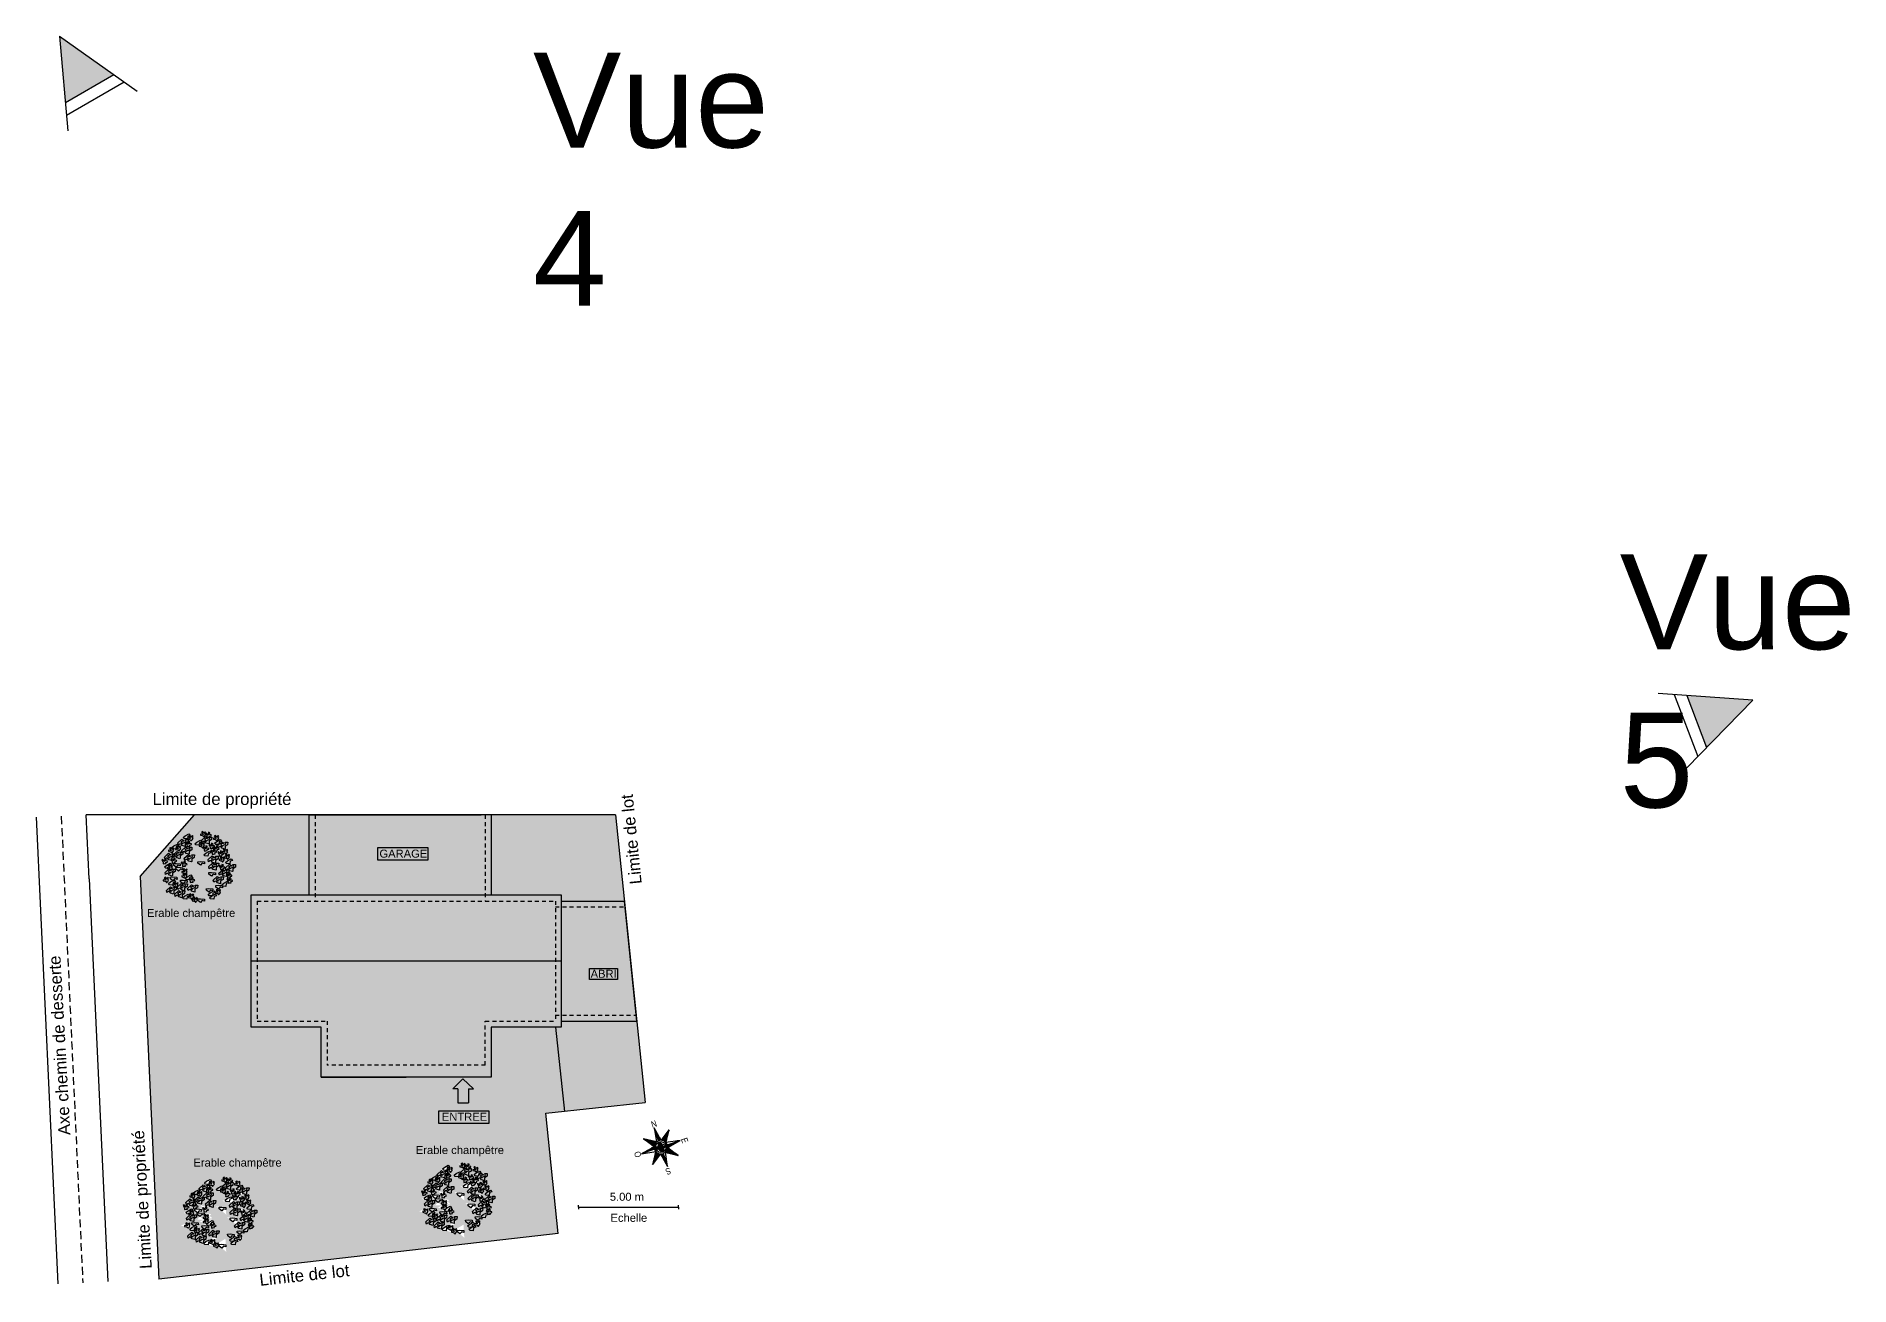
# Model space of a CAD drawing. Header units: millimetres. Extents: x 2532 to 2656, y 1725 to 1794.
# Drawn here: x 2598.6 to 2655.9, y 1754.3 to 1793.8 of the extents above; entities that cross this region are included whole.
import ezdxf

# ---------------------------------------------------------------- set-up
doc = ezdxf.new("R2010")
doc.units = ezdxf.units.MM
doc.linetypes.add('CACHE', pattern=[0.375, 0.25, -0.125])
doc.linetypes.add('PTS_EXT', pattern=[999999, 0, -999999])
for name, color, linetype in [('Espaces verts', 82, 'Continuous'), ('LimitesCommunes', 6, 'Continuous'), ('LimitesLot', 5, 'Continuous'), ('Maison', 7, 'Continuous'), ('Texte', 7, 'Continuous'), ('Vues', 7, 'Continuous')]:
    doc.layers.add(name, color=color, linetype=linetype)
doc.styles.get("Standard").update_dxf_attribs({"font": 'arial.ttf'})

# ---------------------------------------------------------------- blocks, each defined once
blk = doc.blocks.new('BRANCHO1', base_point=(16.66, 36.12))
for p, q in [((16.573, 36.15), (16.636, 36.208)), ((16.671, 36.184), (16.619, 36.168)), ((16.636, 36.208), (16.671, 36.184)), ((16.702, 36.168), (16.691, 36.202)), ((16.691, 36.202), (16.731, 36.202)), ((16.731, 36.202), (16.728, 36.162)), ((16.582, 36.116), (16.573, 36.15)), ((16.599, 36.131), (16.582, 36.116)), ((16.622, 36.134), (16.599, 36.131)), ((16.619, 36.168), (16.645, 36.134)), ((16.642, 36.107), (16.622, 36.134)), ((16.685, 36.094), (16.642, 36.107)), ((16.645, 36.134), (16.662, 36.153)), ((16.662, 36.153), (16.702, 36.168)), ((16.688, 36.101), (16.685, 36.094)), ((16.728, 36.162), (16.688, 36.137)), ((16.688, 36.137), (16.688, 36.101))]:
    blk.add_line(p, q)
blk = doc.blocks.new('BRANCHO2', base_point=(16.83, 36.07))
for p, q in [((16.783, 36.097), (16.824, 36.101)), ((16.786, 36.072), (16.783, 36.097)), ((16.824, 36.041), (16.786, 36.072)), ((16.824, 36.101), (16.887, 36.094)), ((16.853, 36.073), (16.824, 36.041)), ((16.889, 36.062), (16.853, 36.073)), ((16.887, 36.094), (16.889, 36.062))]:
    blk.add_line(p, q)
blk = doc.blocks.new('BRANCHO3', base_point=(16.71, 35.96))
for p, q in [((16.655, 35.995), (16.655, 35.979)), ((16.684, 35.989), (16.655, 35.995)), ((16.655, 35.979), (16.681, 35.973)), ((16.69, 36.035), (16.67, 36.026)), ((16.67, 36.026), (16.687, 36.001)), ((16.681, 35.973), (16.693, 35.97)), ((16.701, 35.992), (16.684, 35.989)), ((16.687, 36.001), (16.701, 35.992)), ((16.696, 36.032), (16.69, 36.035)), ((16.693, 36.016), (16.696, 36.032)), ((16.71, 36.016), (16.693, 36.016)), ((16.693, 35.97), (16.707, 35.955)), ((16.707, 35.955), (16.713, 35.955)), ((16.73, 36.029), (16.71, 36.016)), ((16.713, 35.955), (16.724, 35.97)), ((16.724, 35.998), (16.739, 36.023)), ((16.739, 35.989), (16.724, 35.998)), ((16.724, 35.97), (16.739, 35.989)), ((16.739, 36.023), (16.73, 36.029))]:
    blk.add_line(p, q)

msp = doc.modelspace()

# ---------------------------------------------------------------- hatches: boundary and pattern name
at = {"layer": 'Espaces verts', "transparency": 33554508}
h = msp.add_hatch(color=256, dxfattribs=at)
h.dxf.hatch_style = 1
h.paths.add_polyline_path([(2607.599, 1760.944), (2607.599, 1762.524), (2605.387, 1762.524), (2605.387, 1766.696), (2607.22, 1766.696), (2607.22, 1769.224), (2603.59, 1769.224), (2601.877, 1767.277), (2602.464, 1754.555), (2615.087, 1756.001), (2614.691, 1759.805), (2615.278, 1759.867), (2614.995, 1762.524), (2612.972, 1762.524), (2612.972, 1760.944)])
h.paths.add_polyline_path([(2611.614, 1757.914), (2611.642, 1757.904), (2611.667, 1757.947)], flags=16)
h.paths.add_polyline_path([(2611.093, 1757.051), (2611.093, 1756.962), (2611.122, 1756.973), (2611.096, 1757.05)], flags=16)
h.paths.add_polyline_path([(2611.452, 1757.833), (2611.266, 1757.774), (2611.313, 1757.748)], flags=16)
h.paths.add_polyline_path([(2611.191, 1757.309), (2611.065, 1757.094), (2611.175, 1757.024), (2611.166, 1757.036), (2611.102, 1757.05), (2611.077, 1757.052), (2611.065, 1757.038), (2610.945, 1756.877), (2610.974, 1757.045), (2610.772, 1757.093)], flags=16)
h.paths.add_polyline_path([(2610.87, 1757.132), (2610.895, 1757.152), (2611.001, 1757.038), (2610.818, 1757.088), (2610.852, 1757.103), (2610.827, 1757.132)], flags=0)
h.paths.add_polyline_path([(2611.429, 1756.862), (2611.013, 1757.204), (2611.406, 1757.241)], flags=16)
h.paths.add_polyline_path([(2610.874, 1756.784), (2610.928, 1756.755), (2610.955, 1756.771), (2610.973, 1756.759), (2610.944, 1756.709), (2611.029, 1756.654), (2610.957, 1756.67), (2610.944, 1756.653), (2610.92, 1756.621), (2610.909, 1756.621), (2610.88, 1756.653), (2610.856, 1756.659), (2610.689, 1756.699)], flags=16)
h.paths.add_polyline_path([(2611.65, 1757.663), (2611.62, 1757.748), (2611.62, 1757.652)], flags=16)
h.paths.add_polyline_path([(2611.666, 1756.947), (2611.532, 1756.774), (2611.508, 1756.743), (2611.392, 1756.743), (2611.392, 1757.144)], flags=16)
h.paths.add_polyline_path([(2611.592, 1756.965), (2611.808, 1756.679), (2611.404, 1756.72), (2611.481, 1756.76), (2611.468, 1756.774), (2611.444, 1756.781), (2611.277, 1756.821)], flags=16)
h.paths.add_polyline_path([(2611.64, 1757.061), (2611.56, 1756.954), (2611.617, 1756.918), (2611.545, 1756.933), (2611.532, 1756.916), (2611.508, 1756.885), (2611.198, 1756.885), (2611.287, 1756.979), (2611.115, 1757.12)], flags=16)
h.paths.add_polyline_path([(2611.217, 1756.209), (2611.206, 1756.2), (2611.237, 1756.212)], flags=16)
h.paths.add_polyline_path([(2611.612, 1758.156), (2611.681, 1758.065), (2611.685, 1758.065), (2611.726, 1758.089), (2611.743, 1758.077), (2611.714, 1758.027), (2611.8, 1757.972), (2611.727, 1757.988), (2611.714, 1757.971), (2611.691, 1757.94), (2611.304, 1757.94), (2611.499, 1758.098)], flags=16)
h.paths.add_polyline_path([(2611.553, 1757.188), (2611.497, 1757.173), (2611.518, 1757.074), (2611.478, 1757.136), (2611.457, 1757.133), (2611.418, 1757.127), (2611.41, 1757.136), (2611.411, 1757.178), (2611.399, 1757.199), (2611.309, 1757.346), (2611.5, 1757.275), (2611.518, 1757.216), (2611.549, 1757.209)], flags=16)
h.paths.add_polyline_path([(2612.278, 1757.987), (2612.249, 1758.073), (2612.249, 1757.976)], flags=16)
h.paths.add_polyline_path([(2612.033, 1757.791), (2611.887, 1757.886), (2611.976, 1757.79), (2611.998, 1757.785)], flags=16)
h.paths.add_polyline_path([(2612.073, 1758.136), (2611.927, 1758.23), (2612.016, 1758.135), (2612.038, 1758.13)], flags=16)
h.paths.add_polyline_path([(2611.761, 1756.709), (2611.791, 1756.702), (2611.745, 1756.762)], flags=0)
h.paths.add_polyline_path([(2612.104, 1757.269), (2612.118, 1757.045), (2611.805, 1757.303)], flags=16)
h.paths.add_polyline_path([(2612.261, 1757.609), (2612.396, 1757.429), (2611.993, 1757.47)], flags=16)
h.paths.add_polyline_path([(2611.832, 1756.466), (2611.803, 1756.552), (2611.803, 1756.455)], flags=16)
h.paths.add_polyline_path([(2611.786, 1756.155), (2611.84, 1756.126), (2612.093, 1756.28), (2612.118, 1755.868), (2611.922, 1756.03), (2611.869, 1756.041), (2611.856, 1756.024), (2611.833, 1755.993), (2611.821, 1755.993), (2611.792, 1756.024), (2611.769, 1756.03), (2611.601, 1756.07)], flags=16)
h.paths.add_polyline_path([(2611.792, 1756.118), (2611.827, 1756.118), (2611.836, 1756.123), (2611.795, 1756.132)], flags=16)
h.paths.add_polyline_path([(2611.853, 1756.385), (2611.735, 1756.182), (2611.82, 1756.127), (2611.748, 1756.142), (2611.735, 1756.126), (2611.696, 1756.074), (2611.323, 1756.112)], flags=16)
h.paths.add_polyline_path([(2605.236, 1757.192), (2605.226, 1757.206), (2605.223, 1757.192)], flags=16)
h.paths.add_polyline_path([(2605.066, 1757.096), (2604.867, 1757.072), (2604.829, 1757.066), (2604.736, 1757.159), (2605.01, 1757.433)], flags=16)
h.paths.add_polyline_path([(2604.988, 1757.213), (2605.01, 1757.114), (2604.97, 1757.176), (2604.949, 1757.173), (2604.839, 1757.157), (2604.834, 1757.183), (2604.791, 1757.252), (2604.768, 1757.249), (2604.76, 1757.257), (2604.761, 1757.3), (2604.749, 1757.321), (2604.659, 1757.467), (2605.197, 1757.268)], flags=16)
h.paths.add_polyline_path([(2605.032, 1757.63), (2605.003, 1757.58), (2605.089, 1757.526), (2605.016, 1757.541), (2605.003, 1757.524), (2604.98, 1757.493), (2604.968, 1757.493), (2604.939, 1757.524), (2604.916, 1757.531), (2604.748, 1757.57), (2604.933, 1757.655), (2604.987, 1757.626), (2605.015, 1757.643)], flags=16)
h.paths.add_polyline_path([(2604.949, 1757.173), (2604.905, 1757.167), (2604.913, 1757.159), (2604.993, 1757.139), (2604.97, 1757.176)], flags=0)
h.paths.add_polyline_path([(2605.094, 1756.432), (2605.083, 1756.422), (2605.114, 1756.434)], flags=16)
h.paths.add_polyline_path([(2604.769, 1756.634), (2604.759, 1756.625), (2604.79, 1756.637)], flags=16)
h.paths.add_polyline_path([(2605.223, 1756.661), (2605.227, 1756.64), (2605.171, 1756.625), (2605.192, 1756.526), (2605.152, 1756.588), (2605.131, 1756.585), (2605.092, 1756.58), (2605.084, 1756.588), (2605.086, 1756.63), (2605.074, 1756.651), (2604.984, 1756.798), (2605.174, 1756.727), (2605.192, 1756.668)], flags=16)
h.paths.add_polyline_path([(2605.296, 1756.594), (2605.286, 1756.585), (2605.317, 1756.597)], flags=16)
h.paths.add_polyline_path([(2612.481, 1757.379), (2612.452, 1757.464), (2612.452, 1757.368)], flags=16)
h.paths.add_polyline_path([(2612.785, 1757.825), (2612.756, 1757.911), (2612.756, 1757.814)], flags=16)
h.paths.add_polyline_path([(2612.588, 1757.543), (2612.39, 1757.518), (2612.351, 1757.513), (2612.258, 1757.605), (2612.533, 1757.879)], flags=16)
h.paths.add_polyline_path([(2612.479, 1758.015), (2612.333, 1758.109), (2612.422, 1758.013), (2612.444, 1758.008)], flags=16)
h.paths.add_polyline_path([(2612.449, 1756.924), (2612.463, 1756.7), (2612.149, 1756.958)], flags=16)
h.paths.add_polyline_path([(2612.446, 1756.294), (2612.446, 1756.409), (2612.434, 1756.41), (2612.408, 1756.389), (2612.483, 1756.31), (2612.505, 1756.305), (2612.526, 1756.309), (2612.438, 1756.334), (2612.434, 1756.31)], flags=16)
h.paths.add_polyline_path([(2604.756, 1757.541), (2604.727, 1757.626), (2604.727, 1757.529)], flags=16)
h.paths.add_polyline_path([(2604.546, 1757.466), (2604.536, 1757.457), (2604.567, 1757.468)], flags=16)
h.paths.add_polyline_path([(2604.899, 1757.33), (2604.902, 1757.309), (2604.846, 1757.294), (2604.868, 1757.195), (2604.828, 1757.257), (2604.807, 1757.254), (2604.768, 1757.249), (2604.76, 1757.257), (2604.761, 1757.3), (2604.749, 1757.321), (2604.659, 1757.467), (2604.85, 1757.396), (2604.867, 1757.337)], flags=16)
h.paths.add_polyline_path([(2613.028, 1757.115), (2612.999, 1757.201), (2612.999, 1757.104)], flags=16)
h.paths.add_polyline_path([(2612.826, 1756.953), (2612.796, 1757.039), (2612.796, 1756.942)], flags=16)
h.paths.add_polyline_path([(2612.749, 1757.086), (2612.693, 1757.071), (2612.714, 1756.972), (2612.674, 1757.034), (2612.653, 1757.032), (2612.615, 1757.026), (2612.606, 1757.034), (2612.608, 1757.077), (2612.596, 1757.098), (2612.506, 1757.244), (2612.697, 1757.174), (2612.714, 1757.115), (2612.745, 1757.107)], flags=16)
h.paths.add_polyline_path([(2612.643, 1756.73), (2612.614, 1756.816), (2612.614, 1756.719)], flags=16)
h.paths.add_polyline_path([(2604.911, 1756.208), (2604.901, 1756.199), (2604.932, 1756.211)], flags=16)
h.paths.add_polyline_path([(2604.47, 1757.024), (2604.739, 1757.162), (2604.874, 1756.983)], flags=16)
h.paths.add_polyline_path([(2604.731, 1757.245), (2604.657, 1757.293), (2604.645, 1757.285), (2604.67, 1757.26)], flags=16)
h.paths.add_polyline_path([(2612.516, 1756.399), (2612.57, 1756.369), (2612.598, 1756.386), (2612.615, 1756.374), (2612.586, 1756.324), (2612.672, 1756.269), (2612.599, 1756.284), (2612.586, 1756.267), (2612.563, 1756.236), (2612.551, 1756.236), (2612.522, 1756.267), (2612.499, 1756.274), (2612.331, 1756.314)], flags=16)
h.paths.add_polyline_path([(2604.927, 1756.478), (2604.941, 1756.253), (2604.627, 1756.511)], flags=16)
h.paths.add_polyline_path([(2604.924, 1755.847), (2604.924, 1755.962), (2604.911, 1755.963), (2604.886, 1755.943), (2604.961, 1755.863), (2604.982, 1755.858), (2605.003, 1755.862), (2604.916, 1755.887), (2604.912, 1755.863)], flags=16)
h.paths.add_polyline_path([(2605.064, 1755.821), (2605.041, 1755.79), (2605.029, 1755.79), (2605, 1755.821), (2604.977, 1755.827), (2604.809, 1755.867), (2604.994, 1755.952), (2605.048, 1755.923), (2605.076, 1755.94), (2605.093, 1755.927), (2605.064, 1755.877), (2605.149, 1755.822), (2605.077, 1755.838)], flags=16)
h.paths.add_polyline_path([(2604.582, 1756.823), (2604.596, 1756.598), (2604.282, 1756.856)], flags=16)
h.paths.add_polyline_path([(2603.999, 1756.898), (2603.988, 1756.889), (2604.013, 1756.898), (2604.014, 1756.9)], flags=16)
h.paths.add_polyline_path([(2604.221, 1757.63), (2604.192, 1757.58), (2604.277, 1757.526), (2604.205, 1757.541), (2604.192, 1757.524), (2604.169, 1757.493), (2603.782, 1757.493), (2603.977, 1757.651), (2604.09, 1757.71), (2604.159, 1757.618), (2604.163, 1757.618), (2604.204, 1757.643)], flags=16)
h.paths.add_polyline_path([(2604.1, 1755.945), (2604.09, 1755.936), (2604.121, 1755.948)], flags=16)
h.paths.add_polyline_path([(2603.906, 1756.416), (2603.491, 1756.757), (2603.883, 1756.795)], flags=16)
h.paths.add_polyline_path([(2604.01, 1756.328), (2603.986, 1756.297), (2603.87, 1756.297), (2603.87, 1756.697), (2604.144, 1756.5)], flags=16)
h.paths.add_polyline_path([(2603.882, 1756.273), (2603.959, 1756.313), (2603.945, 1756.328), (2603.922, 1756.334), (2603.755, 1756.374), (2604.069, 1756.519), (2604.286, 1756.232)], flags=16)
h.paths.add_polyline_path([(2604.016, 1756.336), (2604.01, 1756.328), (2603.986, 1756.296), (2604.092, 1756.33), (2604.026, 1756.344)], flags=0)
h.paths.add_polyline_path([(2604.239, 1756.263), (2604.269, 1756.256), (2604.223, 1756.316)], flags=0)
h.paths.add_polyline_path([(2604.027, 1756.762), (2604.03, 1756.741), (2603.974, 1756.726), (2603.996, 1756.627), (2603.956, 1756.689), (2603.935, 1756.687), (2603.896, 1756.681), (2603.888, 1756.689), (2603.889, 1756.732), (2603.877, 1756.753), (2603.787, 1756.899), (2603.978, 1756.829), (2603.996, 1756.77)], flags=16)
h.paths.add_polyline_path([(2604.27, 1755.671), (2604.305, 1755.671), (2604.314, 1755.677), (2604.273, 1755.686)], flags=16)
h.paths.add_polyline_path([(2604.596, 1755.422), (2604.4, 1755.583), (2604.347, 1755.594), (2604.334, 1755.578), (2604.311, 1755.546), (2604.299, 1755.546), (2604.27, 1755.578), (2604.247, 1755.584), (2604.079, 1755.624), (2604.264, 1755.709), (2604.318, 1755.679), (2604.571, 1755.834)], flags=16)
h.paths.add_polyline_path([(2604.038, 1756.508), (2604.095, 1756.471), (2604.023, 1756.487), (2604.01, 1756.47), (2603.986, 1756.439), (2603.676, 1756.439), (2603.765, 1756.532), (2603.593, 1756.674), (2604.118, 1756.615)], flags=16)
h.paths.add_polyline_path([(2603.929, 1757.386), (2603.744, 1757.327), (2603.791, 1757.302)], flags=16)
h.paths.add_polyline_path([(2603.694, 1755.762), (2603.684, 1755.753), (2603.715, 1755.765)], flags=16)
h.paths.add_polyline_path([(2604.212, 1755.679), (2604.174, 1755.627), (2603.801, 1755.665), (2604.331, 1755.938), (2604.212, 1755.735), (2604.298, 1755.68), (2604.226, 1755.696)], flags=16)
h.paths.add_polyline_path([(2603.39, 1756.452), (2603.38, 1756.443), (2603.411, 1756.455)], flags=16)
h.paths.add_polyline_path([(2603.653, 1756.577), (2603.643, 1756.589), (2603.58, 1756.603), (2603.554, 1756.606), (2603.543, 1756.591), (2603.423, 1756.43), (2603.452, 1756.599), (2603.25, 1756.647), (2603.669, 1756.863), (2603.543, 1756.648)], flags=16)
h.paths.add_polyline_path([(2603.373, 1756.705), (2603.479, 1756.591), (2603.296, 1756.641), (2603.33, 1756.656), (2603.305, 1756.685), (2603.348, 1756.685)], flags=0)
h.paths.add_polyline_path([(2603.507, 1756.207), (2603.435, 1756.223), (2603.422, 1756.206), (2603.398, 1756.175), (2603.387, 1756.175), (2603.357, 1756.206), (2603.334, 1756.213), (2603.167, 1756.252), (2603.352, 1756.337), (2603.406, 1756.308), (2603.433, 1756.325), (2603.451, 1756.312), (2603.422, 1756.262)], flags=16)
at = {"layer": 'Espaces verts', "true_color": 0x939598, "transparency": 33554508}
h = msp.add_hatch(color=252, dxfattribs=at)
h.dxf.hatch_style = 1
h.paths.add_polyline_path([(2612.972, 1766.696), (2615.184, 1766.696), (2615.184, 1766.506), (2617.177, 1766.506), (2616.896, 1769.224), (2612.972, 1769.224)])
h.paths.add_polyline_path([(2617.568, 1762.714), (2615.184, 1762.714), (2615.184, 1762.524), (2614.995, 1762.524), (2615.278, 1759.867), (2617.834, 1760.138)])
at = {"layer": 'Maison', "true_color": 0x991b1e, "transparency": 33554508}
h = msp.add_hatch(color=244, dxfattribs=at)
h.dxf.hatch_style = 1
h.paths.add_polyline_path([(2615.184, 1766.696), (2605.387, 1766.696), (2605.387, 1764.61), (2615.184, 1764.61)])
h.paths.add_polyline_path([(2615.184, 1764.61), (2605.387, 1764.61), (2605.387, 1762.524), (2607.599, 1762.524), (2607.599, 1760.944), (2612.972, 1760.944), (2612.972, 1762.524), (2615.184, 1762.524)])
h.paths.add_polyline_path([(2612.972, 1769.224), (2607.22, 1769.224), (2607.22, 1766.696), (2612.972, 1766.696)])
h.paths.add_polyline_path([(2617.177, 1766.506), (2615.184, 1766.506), (2615.184, 1762.714), (2617.568, 1762.714)])
at = {"layer": 'Vues', "true_color": 0x939598, "transparency": 33554508}
h = msp.add_hatch(color=252, dxfattribs=at)
h.dxf.hatch_style = 1
h.paths.add_polyline_path([(2599.516, 1791.737), (2601.045, 1792.616), (2599.331, 1793.829)])
h = msp.add_hatch(dxfattribs=at)
h.set_pattern_fill('ANGLE', color=252, angle=-84.93996)
h.set_pattern_definition([(275.06004, (687.193, 4003.879), (6.957778, 0.616074), [5.08, -1.905]), (5.06004, (687.193, 4003.879), (-0.616074, 6.957778), [5.08, -1.905])])
h.paths.add_polyline_path([(2599.516, 1791.737), (2601.045, 1792.616), (2599.331, 1793.829)])
h = msp.add_hatch(dxfattribs=at)
h.set_pattern_fill('ANGLE', color=252, angle=-183.9457)
h.set_pattern_definition([(176.0543, (5134.956, 3315.476), (-0.480645, -6.968444), [5.08, -1.905]), (266.0543, (5134.956, 3315.476), (6.968444, -0.480645), [5.08, -1.905])])
h.paths.add_polyline_path([(2650.742, 1773.001), (2651.37, 1771.353), (2652.837, 1772.856)])
h = msp.add_hatch(color=252, dxfattribs=at)
h.dxf.hatch_style = 1
h.paths.add_polyline_path([(2650.742, 1773.001), (2651.37, 1771.353), (2652.837, 1772.856)])

# ---------------------------------------------------------------- linework, layer by layer
at = {"transparency": 33554636}
for p, q in [((2612.069, 1760.888), (2611.752, 1760.572)), ((2612.069, 1760.888), (2612.406, 1760.572)), ((2611.911, 1760.572), (2611.752, 1760.572)), ((2611.911, 1760.572), (2611.911, 1760.13)), ((2612.248, 1760.572), (2612.406, 1760.572)), ((2612.248, 1760.572), (2612.248, 1760.13)), ((2611.911, 1760.13), (2612.248, 1760.13)), ((2615.725, 1756.834), (2615.725, 1756.897)), ((2615.725, 1756.834), (2618.886, 1756.834)), ((2615.725, 1756.834), (2615.725, 1756.771)), ((2618.886, 1756.834), (2618.886, 1756.897)), ((2618.886, 1756.834), (2618.886, 1756.771))]:
    msp.add_line(p, q, dxfattribs=at)
at = {"linetype": 'PTS_EXT', "transparency": 33554636}
for p, q in [((2618.341, 1758.944), (2618.119, 1759.339)), ((2618.119, 1759.339), (2618.188, 1758.892)), ((2618.596, 1759.276), (2618.341, 1758.944)), ((2618.491, 1758.871), (2618.596, 1759.276)), ((2618.115, 1758.742), (2617.72, 1758.52)), ((2617.72, 1758.52), (2618.167, 1758.588)), ((2617.783, 1758.996), (2618.115, 1758.742)), ((2618.188, 1758.892), (2617.783, 1758.996)), ((2618.167, 1758.588), (2618.063, 1758.183)), ((2618.539, 1758.12), (2618.471, 1758.568)), ((2618.471, 1758.568), (2618.876, 1758.463)), ((2618.939, 1758.94), (2618.491, 1758.871)), ((2618.544, 1758.718), (2618.939, 1758.94)), ((2618.876, 1758.463), (2618.544, 1758.718)), ((2618.063, 1758.183), (2618.317, 1758.515)), ((2618.317, 1758.515), (2618.539, 1758.12))]:
    msp.add_line(p, q, dxfattribs=at)
at = {"linetype": 'Continuous', "transparency": 33554636}
for p, q in [((2618.341, 1758.944), (2618.119, 1759.339)), ((2618.259, 1758.933), (2618.119, 1759.339)), ((2618.119, 1759.339), (2618.188, 1758.892)), ((2618.259, 1758.933), (2618.119, 1759.339)), ((2618.119, 1759.339), (2618.119, 1759.339)), ((2618.265, 1758.935), (2618.137, 1759.308)), ((2618.282, 1758.939), (2618.184, 1759.224)), ((2618.299, 1758.942), (2618.231, 1759.14)), ((2618.341, 1758.944), (2618.596, 1759.276)), ((2618.391, 1758.935), (2618.491, 1759.139)), ((2618.408, 1758.93), (2618.543, 1759.208)), ((2618.423, 1758.923), (2618.596, 1759.276)), ((2618.439, 1758.915), (2618.574, 1759.193)), ((2618.453, 1758.905), (2618.553, 1759.109)), ((2618.491, 1758.871), (2618.596, 1759.276)), ((2618.115, 1758.742), (2617.72, 1758.52)), ((2618.126, 1758.66), (2617.72, 1758.52)), ((2618.126, 1758.66), (2617.72, 1758.52)), ((2617.72, 1758.52), (2618.167, 1758.588)), ((2618.124, 1758.666), (2617.751, 1758.537)), ((2618.188, 1758.892), (2617.783, 1758.996)), ((2618.115, 1758.742), (2617.783, 1758.996)), ((2618.136, 1758.824), (2617.783, 1758.996)), ((2618.12, 1758.683), (2617.835, 1758.584)), ((2618.129, 1758.808), (2617.851, 1758.944)), ((2618.144, 1758.839), (2617.866, 1758.975)), ((2618.116, 1758.7), (2617.919, 1758.632)), ((2618.124, 1758.792), (2617.92, 1758.891)), ((2618.154, 1758.854), (2617.95, 1758.953)), ((2618.119, 1758.775), (2617.988, 1758.839)), ((2618.115, 1758.717), (2618.003, 1758.679)), ((2618.164, 1758.868), (2618.033, 1758.931)), ((2618.116, 1758.757), (2618.056, 1758.786)), ((2618.167, 1758.588), (2618.063, 1758.183)), ((2618.235, 1758.537), (2618.063, 1758.183)), ((2618.22, 1758.545), (2618.084, 1758.267)), ((2618.114, 1758.735), (2618.086, 1758.726)), ((2618.205, 1758.554), (2618.106, 1758.35)), ((2618.251, 1758.53), (2618.115, 1758.252)), ((2618.176, 1758.881), (2618.117, 1758.91)), ((2618.167, 1758.588), (2618.126, 1758.66)), ((2618.191, 1758.565), (2618.127, 1758.434)), ((2618.178, 1758.577), (2618.149, 1758.517)), ((2618.167, 1758.674), (2618.227, 1758.763)), ((2618.167, 1758.674), (2618.234, 1758.742)), ((2618.329, 1758.73), (2618.167, 1758.674)), ((2618.262, 1758.661), (2618.167, 1758.674)), ((2618.269, 1758.641), (2618.167, 1758.674)), ((2618.188, 1758.892), (2618.259, 1758.933)), ((2618.227, 1758.763), (2618.329, 1758.73)), ((2618.234, 1758.742), (2618.329, 1758.73)), ((2618.24, 1758.79), (2618.273, 1758.892)), ((2618.329, 1758.73), (2618.24, 1758.79)), ((2618.261, 1758.797), (2618.273, 1758.892)), ((2618.329, 1758.73), (2618.261, 1758.797)), ((2618.329, 1758.73), (2618.262, 1758.661)), ((2618.329, 1758.73), (2618.269, 1758.641)), ((2618.329, 1758.73), (2618.273, 1758.892)), ((2618.273, 1758.892), (2618.342, 1758.825)), ((2618.273, 1758.892), (2618.362, 1758.832)), ((2618.317, 1758.944), (2618.278, 1759.056)), ((2618.296, 1758.627), (2618.329, 1758.73)), ((2618.385, 1758.567), (2618.296, 1758.627)), ((2618.317, 1758.634), (2618.329, 1758.73)), ((2618.385, 1758.567), (2618.317, 1758.634)), ((2618.335, 1758.945), (2618.325, 1758.973)), ((2618.362, 1758.832), (2618.329, 1758.73)), ((2618.342, 1758.825), (2618.329, 1758.73)), ((2618.329, 1758.73), (2618.39, 1758.819)), ((2618.397, 1758.798), (2618.329, 1758.73)), ((2618.329, 1758.73), (2618.492, 1758.786)), ((2618.425, 1758.717), (2618.329, 1758.73)), ((2618.329, 1758.73), (2618.329, 1758.73)), ((2618.329, 1758.73), (2618.329, 1758.73)), ((2618.329, 1758.73), (2618.329, 1758.73)), ((2618.329, 1758.73), (2618.385, 1758.567)), ((2618.329, 1758.73), (2618.329, 1758.73)), ((2618.329, 1758.73), (2618.398, 1758.662)), ((2618.329, 1758.73), (2618.418, 1758.669)), ((2618.432, 1758.697), (2618.329, 1758.73)), ((2618.357, 1758.943), (2618.386, 1759.003)), ((2618.374, 1758.94), (2618.438, 1759.071)), ((2618.418, 1758.669), (2618.385, 1758.567)), ((2618.398, 1758.662), (2618.385, 1758.567)), ((2618.39, 1758.819), (2618.492, 1758.786)), ((2618.492, 1758.786), (2618.397, 1758.798)), ((2618.471, 1758.568), (2618.399, 1758.526)), ((2618.399, 1758.526), (2618.539, 1758.12)), ((2618.399, 1758.526), (2618.539, 1758.12)), ((2618.492, 1758.786), (2618.425, 1758.717)), ((2618.492, 1758.786), (2618.432, 1758.697)), ((2618.467, 1758.895), (2618.531, 1759.026)), ((2618.539, 1758.12), (2618.471, 1758.568)), ((2618.471, 1758.568), (2618.876, 1758.463)), ((2618.48, 1758.883), (2618.51, 1758.942)), ((2618.482, 1758.579), (2618.542, 1758.549)), ((2618.939, 1758.94), (2618.491, 1758.871)), ((2618.491, 1758.871), (2618.532, 1758.8)), ((2618.494, 1758.592), (2618.625, 1758.528)), ((2618.505, 1758.606), (2618.709, 1758.506)), ((2618.514, 1758.62), (2618.792, 1758.485)), ((2618.522, 1758.635), (2618.876, 1758.463)), ((2618.529, 1758.651), (2618.807, 1758.516)), ((2618.532, 1758.8), (2618.939, 1758.94)), ((2618.532, 1758.8), (2618.939, 1758.94)), ((2618.534, 1758.794), (2618.907, 1758.922)), ((2618.535, 1758.668), (2618.739, 1758.568)), ((2618.539, 1758.777), (2618.824, 1758.875)), ((2618.539, 1758.685), (2618.671, 1758.621)), ((2618.542, 1758.76), (2618.74, 1758.828)), ((2618.542, 1758.702), (2618.602, 1758.673)), ((2618.544, 1758.718), (2618.939, 1758.94)), ((2618.544, 1758.742), (2618.656, 1758.781)), ((2618.544, 1758.724), (2618.572, 1758.734)), ((2618.544, 1758.718), (2618.876, 1758.463)), ((2618.939, 1758.94), (2618.939, 1758.94)), ((2617.72, 1758.52), (2617.72, 1758.52)), ((2618.317, 1758.515), (2618.063, 1758.183)), ((2618.267, 1758.524), (2618.168, 1758.32)), ((2618.284, 1758.52), (2618.22, 1758.388)), ((2618.302, 1758.517), (2618.273, 1758.457)), ((2618.317, 1758.515), (2618.539, 1758.12)), ((2618.324, 1758.515), (2618.333, 1758.487)), ((2618.342, 1758.515), (2618.38, 1758.403)), ((2618.359, 1758.517), (2618.427, 1758.319)), ((2618.376, 1758.52), (2618.475, 1758.235)), ((2618.393, 1758.524), (2618.522, 1758.151)), ((2618.539, 1758.12), (2618.539, 1758.12))]:
    msp.add_line(p, q, dxfattribs=at)
msp.add_circle((2618.329, 1758.73), 0.172, dxfattribs=at)
for start, end in [(176.849, 199), (131.151, 176.849), (221.151, 266.849), (86.8485, 109), (266.849, 289), (41.1515, 86.8486), (311.151, 356.849), (356.849, 19)]:
    msp.add_arc((2618.329, 1758.73), 0.215, start, end, dxfattribs=at)
at = {"layer": 'Espaces verts', "transparency": 33554636}
msp.add_line((2614.995, 1762.524), (2615.279, 1759.858), dxfattribs=at)
at = {"layer": 'LimitesCommunes', "transparency": 33554636}
for p, q in [((2598.594, 1769.151), (2599.274, 1754.41)), ((2603.59, 1769.224), (2600.172, 1769.224)), ((2600.266, 1767.203), (2600.172, 1769.224)), ((2600.266, 1767.203), (2600.852, 1754.48))]:
    msp.add_line(p, q, dxfattribs=at)
at = {"layer": 'LimitesCommunes', "linetype": 'CACHE', "transparency": 33554636}
msp.add_line((2599.383, 1769.184), (2600.063, 1754.444), dxfattribs=at)
at = {"layer": 'LimitesLot', "transparency": 33554636}
for p, q in [((2601.877, 1767.277), (2603.59, 1769.224)), ((2616.896, 1769.224), (2603.59, 1769.224)), ((2616.896, 1769.224), (2617.834, 1760.138)), ((2601.877, 1767.277), (2602.464, 1754.555)), ((2614.691, 1759.805), (2617.834, 1760.138)), ((2615.087, 1756.001), (2614.691, 1759.805)), ((2615.087, 1756.001), (2602.464, 1754.555))]:
    msp.add_line(p, q, dxfattribs=at)
at = {"layer": 'Maison', "transparency": 33554636}
for p, q in [((2607.22, 1769.224), (2612.656, 1769.224)), ((2607.22, 1766.696), (2607.22, 1769.224)), ((2612.972, 1769.224), (2612.972, 1766.696)), ((2605.387, 1762.524), (2605.387, 1766.696)), ((2605.387, 1766.696), (2615.184, 1766.696)), ((2615.184, 1766.696), (2615.184, 1762.524)), ((2615.184, 1766.696), (2615.184, 1764.61)), ((2615.184, 1766.506), (2617.177, 1766.506)), ((2617.568, 1762.714), (2617.177, 1766.506)), ((2615.184, 1764.61), (2605.387, 1764.61)), ((2615.184, 1764.61), (2615.184, 1764.61)), ((2615.184, 1764.61), (2615.184, 1764.61)), ((2615.184, 1762.714), (2617.568, 1762.714)), ((2607.599, 1762.524), (2605.387, 1762.524)), ((2607.599, 1760.944), (2607.599, 1762.524)), ((2615.184, 1762.524), (2612.972, 1762.524)), ((2612.972, 1762.524), (2612.972, 1760.944)), ((2612.972, 1760.944), (2607.599, 1760.944))]:
    msp.add_line(p, q, dxfattribs=at)
at = {"layer": 'Maison', "linetype": 'CACHE', "ltscale": 0.5, "transparency": 33554636}
for p, q in [((2607.41, 1769.224), (2607.41, 1766.506)), ((2612.782, 1769.224), (2612.782, 1766.506)), ((2605.574, 1766.506), (2614.995, 1766.506)), ((2605.574, 1766.506), (2605.574, 1762.714)), ((2614.995, 1766.506), (2614.995, 1762.714)), ((2614.995, 1766.317), (2617.196, 1766.317)), ((2605.574, 1762.714), (2607.789, 1762.714)), ((2607.789, 1762.714), (2607.789, 1761.323)), ((2612.782, 1761.323), (2612.782, 1762.714)), ((2612.782, 1762.714), (2614.995, 1762.714)), ((2614.995, 1762.903), (2617.548, 1762.903)), ((2612.782, 1761.323), (2607.789, 1761.323))]:
    msp.add_line(p, q, dxfattribs=at)
at = {"layer": 'Texte', "transparency": 33554636}
msp.add_line((2607.599, 1760.944), (2610.286, 1760.944), dxfattribs=at)
for points in [[(2609.382, 1768.193), (2610.968, 1768.193), (2610.968, 1767.792), (2609.382, 1767.792)], [(2616.069, 1764.374), (2616.962, 1764.374), (2616.962, 1764.024), (2616.069, 1764.024)], [(2611.312, 1759.877), (2612.898, 1759.877), (2612.898, 1759.476), (2611.312, 1759.476)]]:
    msp.add_lwpolyline(points, close=True, dxfattribs=at)
at = {"layer": 'Vues', "transparency": 33554636}
for p, q in [((2599.331, 1793.829), (2599.596, 1790.841)), ((2599.331, 1793.829), (2601.78, 1792.096)), ((2599.516, 1791.737), (2601.045, 1792.616)), ((2599.552, 1791.339), (2601.372, 1792.385)), ((2652.837, 1772.856), (2649.844, 1773.063)), ((2650.342, 1773.028), (2651.091, 1771.067)), ((2650.742, 1773.001), (2651.37, 1771.353)), ((2652.837, 1772.856), (2650.742, 1770.709))]:
    msp.add_line(p, q, dxfattribs=at)

# ---------------------------------------------------------------- block references
at = {"layer": 'Espaces verts', "transparency": 33554636}
for name, p, xscale, yscale, zscale, rotation in [('BRANCHO2', (2602.982, 1768.2), 2.027792129626607, 2.027792129626607, 2.027792129626607, 33.69006752598447), ('BRANCHO2', (2603.347, 1768.524), 2.027792129626607, 2.027792129626607, 2.027792129626607, 33.69006752598447), ('BRANCHO3', (2603.367, 1768.24), 2.027792129626608, 2.027792129626608, 2.027792129626608, 315.0000000000102), ('BRANCHO2', (2603.712, 1768.322), 2.027792129626607, 2.027792129626607, 2.027792129626607, 33.69006752598447), ('BRANCHO3', (2603.915, 1768.099), 2.027792129626608, 2.027792129626608, 2.027792129626608, 315.0000000000102), ('BRANCHO3', (2603.996, 1768.524), 2.027792129626608, 2.027792129626608, 2.027792129626608, 315.0000000000102), ('BRANCHO3', (2604.097, 1768.18), 2.027792129626608, 2.027792129626608, 2.027792129626608, 315.0000000000102), ('BRANCHO3', (2604.239, 1768.099), 2.027792129626608, 2.027792129626608, 2.027792129626608, 315.0000000000102), ('BRANCHO2', (2604.34, 1768.342), 2.027792129626607, 2.027792129626607, 2.027792129626607, 33.69006752598447), ('BRANCHO3', (2602.617, 1767.693), 2.027792129626608, 2.027792129626608, 2.027792129626608, 315.0000000000102), ('BRANCHO2', (2602.759, 1767.592), 2.027792129626607, 2.027792129626607, 2.027792129626607, 33.69006752598447), ('BRANCHO3', (2602.901, 1767.713), 2.027792129626608, 2.027792129626608, 2.027792129626608, 315.0000000000102), ('BRANCHO3', (2603.225, 1767.612), 2.027792129626608, 2.027792129626608, 2.027792129626608, 315.0000000000102), ('BRANCHO2', (2603.996, 1767.977), 2.027792129626607, 2.027792129626607, 2.027792129626607, 33.69006752598447), ('BRANCHO3', (2604.158, 1767.997), 2.027792129626608, 2.027792129626608, 2.027792129626608, 315.0000000000102), ('BRANCHO3', (2604.381, 1767.936), 2.027792129626608, 2.027792129626608, 2.027792129626608, 315.0000000000102), ('BRANCHO3', (2604.422, 1767.51), 2.027792129626608, 2.027792129626608, 2.027792129626608, 315.0000000000102), ('BRANCHO2', (2604.685, 1767.734), 2.027792129626607, 2.027792129626607, 2.027792129626607, 33.69006752598447), ('BRANCHO2', (2602.88, 1767.064), 2.027792129626607, 2.027792129626607, 2.027792129626607, 33.69006752598447), ('BRANCHO2', (2603.408, 1767.227), 2.027792129626607, 2.027792129626607, 2.027792129626607, 33.69006752598447), ('BRANCHO3', (2603.468, 1767.105), 2.027792129626608, 2.027792129626608, 2.027792129626608, 315.0000000000102), ('BRANCHO2', (2604.563, 1767.024), 2.027792129626607, 2.027792129626607, 2.027792129626607, 33.69006752598447), ('BRANCHO3', (2604.645, 1767.247), 2.027792129626608, 2.027792129626608, 2.027792129626608, 315.0000000000102), ('BRANCHO3', (2604.665, 1767.085), 2.027792129626608, 2.027792129626608, 2.027792129626608, 315.0000000000102), ('BRANCHO2', (2603.327, 1766.618), 2.027792129626607, 2.027792129626607, 2.027792129626607, 33.69006752598447), ('BRANCHO2', (2604.138, 1766.72), 2.027792129626607, 2.027792129626607, 2.027792129626607, 33.69006752598447), ('BRANCHO2', (2604.178, 1766.618), 2.027792129626607, 2.027792129626607, 2.027792129626607, 33.69006752598447), ('BRANCHO2', (2611.543, 1758.051), 2.027792129626607, 2.027792129626607, 2.027792129626607, 33.69006752598447), ('BRANCHO2', (2611.908, 1757.849), 2.027792129626607, 2.027792129626607, 2.027792129626607, 33.69006752598447), ('BRANCHO3', (2612.192, 1758.051), 2.027792129626608, 2.027792129626608, 2.027792129626608, 315.0000000000102), ('BRANCHO2', (2612.537, 1757.869), 2.027792129626607, 2.027792129626607, 2.027792129626607, 33.69006752598447), ('BRANCHO2', (2603.656, 1757.28), 2.027792129626607, 2.027792129626607, 2.027792129626607, 33.69006752598447), ('BRANCHO2', (2604.021, 1757.605), 2.027792129626607, 2.027792129626607, 2.027792129626607, 33.69006752598447), ('BRANCHO3', (2604.041, 1757.321), 2.027792129626608, 2.027792129626608, 2.027792129626608, 315.0000000000102), ('BRANCHO2', (2604.386, 1757.402), 2.027792129626607, 2.027792129626607, 2.027792129626607, 33.69006752598447), ('BRANCHO3', (2604.67, 1757.605), 2.027792129626608, 2.027792129626608, 2.027792129626608, 315.0000000000102), ('BRANCHO3', (2604.771, 1757.26), 2.027792129626608, 2.027792129626608, 2.027792129626608, 315.0000000000102), ('BRANCHO2', (2605.015, 1757.422), 2.027792129626607, 2.027792129626607, 2.027792129626607, 33.69006752598447), ('BRANCHO3', (2610.813, 1757.22), 2.027792129626608, 2.027792129626608, 2.027792129626608, 315.0000000000102), ('BRANCHO3', (2611.097, 1757.24), 2.027792129626608, 2.027792129626608, 2.027792129626608, 315.0000000000102), ('BRANCHO2', (2611.178, 1757.727), 2.027792129626607, 2.027792129626607, 2.027792129626607, 33.69006752598447), ('BRANCHO3', (2611.564, 1757.768), 2.027792129626608, 2.027792129626608, 2.027792129626608, 315.0000000000102), ('BRANCHO3', (2612.111, 1757.626), 2.027792129626608, 2.027792129626608, 2.027792129626608, 315.0000000000102), ('BRANCHO2', (2612.192, 1757.504), 2.027792129626607, 2.027792129626607, 2.027792129626607, 33.69006752598447), ('BRANCHO3', (2612.294, 1757.707), 2.027792129626608, 2.027792129626608, 2.027792129626608, 315.0000000000102), ('BRANCHO3', (2612.354, 1757.524), 2.027792129626608, 2.027792129626608, 2.027792129626608, 315.0000000000102), ('BRANCHO3', (2612.435, 1757.626), 2.027792129626608, 2.027792129626608, 2.027792129626608, 315.0000000000102), ('BRANCHO3', (2612.577, 1757.463), 2.027792129626608, 2.027792129626608, 2.027792129626608, 315.0000000000102), ('BRANCHO3', (2603.291, 1756.774), 2.027792129626608, 2.027792129626608, 2.027792129626608, 315.0000000000102), ('BRANCHO3', (2603.575, 1756.794), 2.027792129626608, 2.027792129626608, 2.027792129626608, 315.0000000000102), ('BRANCHO3', (2603.899, 1756.692), 2.027792129626608, 2.027792129626608, 2.027792129626608, 315.0000000000102), ('BRANCHO3', (2604.589, 1757.179), 2.027792129626608, 2.027792129626608, 2.027792129626608, 315.0000000000102), ('BRANCHO2', (2604.67, 1757.057), 2.027792129626607, 2.027792129626607, 2.027792129626607, 33.69006752598447), ('BRANCHO3', (2604.832, 1757.078), 2.027792129626608, 2.027792129626608, 2.027792129626608, 315.0000000000102), ('BRANCHO3', (2604.913, 1757.179), 2.027792129626608, 2.027792129626608, 2.027792129626608, 315.0000000000102), ('BRANCHO3', (2605.055, 1757.017), 2.027792129626608, 2.027792129626608, 2.027792129626608, 315.0000000000102), ('BRANCHO2', (2605.359, 1756.814), 2.027792129626607, 2.027792129626607, 2.027792129626607, 33.69006752598447), ('BRANCHO2', (2610.955, 1757.119), 2.027792129626607, 2.027792129626607, 2.027792129626607, 33.69006752598447), ('BRANCHO3', (2611.422, 1757.139), 2.027792129626608, 2.027792129626608, 2.027792129626608, 315.0000000000102), ('BRANCHO2', (2611.604, 1756.754), 2.027792129626607, 2.027792129626607, 2.027792129626607, 33.69006752598447), ('BRANCHO3', (2611.665, 1756.632), 2.027792129626608, 2.027792129626608, 2.027792129626608, 315.0000000000102), ('BRANCHO3', (2612.618, 1757.038), 2.027792129626608, 2.027792129626608, 2.027792129626608, 315.0000000000102), ('BRANCHO3', (2612.841, 1756.774), 2.027792129626608, 2.027792129626608, 2.027792129626608, 315.0000000000102), ('BRANCHO2', (2612.882, 1757.261), 2.027792129626607, 2.027792129626607, 2.027792129626607, 33.69006752598447), ('BRANCHO2', (2603.433, 1756.672), 2.027792129626607, 2.027792129626607, 2.027792129626607, 33.69006752598447), ('BRANCHO2', (2603.555, 1756.145), 2.027792129626607, 2.027792129626607, 2.027792129626607, 33.69006752598447), ('BRANCHO2', (2604.082, 1756.307), 2.027792129626607, 2.027792129626607, 2.027792129626607, 33.69006752598447), ('BRANCHO3', (2604.143, 1756.185), 2.027792129626608, 2.027792129626608, 2.027792129626608, 315.0000000000102), ('BRANCHO3', (2605.096, 1756.591), 2.027792129626608, 2.027792129626608, 2.027792129626608, 315.0000000000102), ('BRANCHO3', (2605.319, 1756.327), 2.027792129626608, 2.027792129626608, 2.027792129626608, 315.0000000000102), ('BRANCHO3', (2605.339, 1756.165), 2.027792129626608, 2.027792129626608, 2.027792129626608, 315.0000000000102), ('BRANCHO2', (2611.077, 1756.591), 2.027792129626607, 2.027792129626607, 2.027792129626607, 33.69006752598447), ('BRANCHO2', (2611.523, 1756.145), 2.027792129626607, 2.027792129626607, 2.027792129626607, 33.69006752598447), ('BRANCHO2', (2612.334, 1756.247), 2.027792129626607, 2.027792129626607, 2.027792129626607, 33.69006752598447), ('BRANCHO2', (2612.375, 1756.145), 2.027792129626607, 2.027792129626607, 2.027792129626607, 33.69006752598447), ('BRANCHO2', (2612.76, 1756.551), 2.027792129626607, 2.027792129626607, 2.027792129626607, 33.69006752598447), ('BRANCHO3', (2612.861, 1756.612), 2.027792129626608, 2.027792129626608, 2.027792129626608, 315.0000000000102), ('BRANCHO2', (2604.001, 1755.699), 2.027792129626607, 2.027792129626607, 2.027792129626607, 33.69006752598447), ('BRANCHO2', (2604.812, 1755.8), 2.027792129626607, 2.027792129626607, 2.027792129626607, 33.69006752598447), ('BRANCHO2', (2604.852, 1755.699), 2.027792129626607, 2.027792129626607, 2.027792129626607, 33.69006752598447), ('BRANCHO2', (2605.238, 1756.104), 2.027792129626607, 2.027792129626607, 2.027792129626607, 33.69006752598447)]:
    msp.add_blockref(name, p, dxfattribs=dict(at, xscale=xscale, yscale=yscale, zscale=zscale, rotation=rotation))
at = {"layer": 'Espaces verts', "transparency": 33554636, "xscale": 2.027792129626607, "yscale": 2.027792129626607, "zscale": 2.027792129626607}
for name, p in [('BRANCHO1', (2603.245, 1768.281)), ('BRANCHO3', (2603.489, 1768.423)), ('BRANCHO3', (2603.854, 1768.2)), ('BRANCHO3', (2603.894, 1768.545)), ('BRANCHO1', (2603.996, 1768.362)), ('BRANCHO3', (2604.3, 1768.423)), ('BRANCHO1', (2604.503, 1768.2)), ('BRANCHO1', (2602.82, 1767.835)), ('BRANCHO3', (2602.88, 1768.038)), ('BRANCHO1', (2603.083, 1767.896)), ('BRANCHO2', (2603.022, 1767.632)), ('BRANCHO3', (2603.103, 1768.099)), ('BRANCHO1', (2603.367, 1768.038)), ('BRANCHO1', (2603.448, 1767.794)), ('BRANCHO2', (2603.793, 1767.693)), ('BRANCHO1', (2604.198, 1767.754)), ('BRANCHO1', (2604.219, 1767.531)), ('BRANCHO3', (2604.482, 1767.754)), ('BRANCHO3', (2604.584, 1767.997)), ('BRANCHO3', (2604.645, 1767.835)), ('BRANCHO3', (2602.718, 1767.105)), ('BRANCHO1', (2602.84, 1767.348)), ('BRANCHO3', (2602.84, 1767.49)), ('BRANCHO2', (2602.921, 1767.206)), ('BRANCHO2', (2603.103, 1767.51)), ('BRANCHO2', (2603.245, 1767.105)), ('BRANCHO3', (2603.306, 1767.369)), ('BRANCHO3', (2603.306, 1767.227)), ('BRANCHO2', (2604.138, 1767.348)), ('BRANCHO1', (2604.361, 1767.105)), ('BRANCHO1', (2604.543, 1767.328)), ('BRANCHO1', (2604.746, 1767.49)), ('BRANCHO1', (2602.88, 1766.78)), ('BRANCHO3', (2603.022, 1766.943)), ('BRANCHO1', (2603.144, 1766.659)), ('BRANCHO1', (2603.225, 1766.882)), ('BRANCHO1', (2603.55, 1766.841)), ('BRANCHO3', (2603.509, 1766.578)), ('BRANCHO3', (2603.631, 1766.476)), ('BRANCHO2', (2603.793, 1766.517)), ('BRANCHO2', (2604.057, 1766.841)), ('BRANCHO3', (2604.361, 1766.72)), ('BRANCHO2', (2604.361, 1766.943)), ('BRANCHO1', (2611.442, 1757.808)), ('BRANCHO3', (2611.685, 1757.95)), ('BRANCHO3', (2612.091, 1758.072)), ('BRANCHO1', (2612.192, 1757.889)), ('BRANCHO3', (2612.496, 1757.95)), ('BRANCHO1', (2603.92, 1757.362)), ('BRANCHO3', (2604.163, 1757.504)), ('BRANCHO3', (2604.528, 1757.28)), ('BRANCHO3', (2604.569, 1757.625)), ('BRANCHO1', (2604.67, 1757.443)), ('BRANCHO3', (2604.974, 1757.504)), ('BRANCHO1', (2605.177, 1757.28)), ('BRANCHO1', (2611.016, 1757.362)), ('BRANCHO3', (2611.077, 1757.565)), ('BRANCHO1', (2611.28, 1757.423)), ('BRANCHO3', (2611.3, 1757.626)), ('BRANCHO1', (2611.564, 1757.565)), ('BRANCHO1', (2611.645, 1757.321)), ('BRANCHO3', (2612.05, 1757.727)), ('BRANCHO1', (2612.395, 1757.281)), ('BRANCHO1', (2612.699, 1757.727)), ('BRANCHO3', (2612.679, 1757.281)), ('BRANCHO3', (2612.78, 1757.524)), ('BRANCHO3', (2612.841, 1757.362)), ('BRANCHO1', (2603.494, 1756.915)), ('BRANCHO3', (2603.555, 1757.118)), ('BRANCHO1', (2603.757, 1756.976)), ('BRANCHO3', (2603.778, 1757.179)), ('BRANCHO1', (2604.041, 1757.118)), ('BRANCHO1', (2604.122, 1756.875)), ('BRANCHO2', (2604.467, 1756.774)), ('BRANCHO1', (2604.873, 1756.834)), ('BRANCHO3', (2605.157, 1756.834)), ('BRANCHO3', (2605.258, 1757.078)), ('BRANCHO3', (2605.319, 1756.915)), ('BRANCHO1', (2611.036, 1756.875)), ('BRANCHO3', (2611.036, 1757.017)), ('BRANCHO2', (2611.219, 1757.159)), ('BRANCHO2', (2611.3, 1757.038)), ('BRANCHO3', (2611.503, 1756.896)), ('BRANCHO3', (2611.503, 1756.754)), ('BRANCHO2', (2611.989, 1757.22)), ('BRANCHO2', (2612.334, 1756.875)), ('BRANCHO1', (2612.415, 1757.058)), ('BRANCHO1', (2612.557, 1756.632)), ('BRANCHO1', (2612.74, 1756.855)), ('BRANCHO1', (2612.942, 1757.017)), ('BRANCHO3', (2603.392, 1756.185)), ('BRANCHO1', (2603.514, 1756.429)), ('BRANCHO3', (2603.514, 1756.571)), ('BRANCHO2', (2603.595, 1756.287)), ('BRANCHO2', (2603.697, 1756.713)), ('BRANCHO2', (2603.778, 1756.591)), ('BRANCHO2', (2603.92, 1756.185)), ('BRANCHO3', (2603.981, 1756.449)), ('BRANCHO3', (2603.981, 1756.307)), ('BRANCHO2', (2604.812, 1756.429)), ('BRANCHO1', (2604.893, 1756.611)), ('BRANCHO1', (2605.035, 1756.185)), ('BRANCHO1', (2605.217, 1756.409)), ('BRANCHO1', (2605.42, 1756.571)), ('BRANCHO3', (2610.915, 1756.632)), ('BRANCHO1', (2611.077, 1756.308)), ('BRANCHO2', (2611.117, 1756.733)), ('BRANCHO3', (2611.219, 1756.47)), ('BRANCHO1', (2611.34, 1756.186)), ('BRANCHO1', (2611.422, 1756.409)), ('BRANCHO2', (2611.442, 1756.632)), ('BRANCHO1', (2611.746, 1756.368)), ('BRANCHO3', (2611.705, 1756.105)), ('BRANCHO2', (2612.253, 1756.368)), ('BRANCHO3', (2612.557, 1756.247)), ('BRANCHO2', (2612.557, 1756.47)), ('BRANCHO1', (2603.555, 1755.861)), ('BRANCHO3', (2603.697, 1756.023)), ('BRANCHO1', (2603.818, 1755.739)), ('BRANCHO1', (2603.899, 1755.962)), ('BRANCHO1', (2604.224, 1755.922)), ('BRANCHO3', (2604.183, 1755.658)), ('BRANCHO3', (2604.305, 1755.557)), ('BRANCHO2', (2604.731, 1755.922)), ('BRANCHO3', (2605.035, 1755.8)), ('BRANCHO2', (2605.035, 1756.023)), ('BRANCHO3', (2611.827, 1756.003)), ('BRANCHO2', (2611.989, 1756.044)), ('BRANCHO2', (2604.467, 1755.597))]:
    msp.add_blockref(name, p, dxfattribs=at)

# ---------------------------------------------------------------- texts
at = {"linetype": 'Continuous', "transparency": 33554636, "width": 0.85}
for s, rotation, p in [('N', 19, (2618.06, 1759.339)), ('O', 109, (2617.725, 1758.445)), ('E', 289, (2618.961, 1758.985)), ('S', 199, (2618.604, 1758.089))]:
    msp.add_text(s, height=0.202, rotation=rotation, dxfattribs=at).set_placement(p)
at = {"layer": 'Texte', "transparency": 33554636, "attachment_point": 1}
for s, width, heights, insert, char_height in [('Limite de propriété', 14.37275, [2.279], (2602.268, 1769.92), 0.37926), ('GARAGE', 2.51012, [0.53], (2609.437, 1768.129), 0.2528), ('Erable champêtre', 4.58216, [0.551], (2602.094, 1766.255), 0.25284), ('ABRI', 2.51012, [0.53], (2616.11, 1764.333), 0.2528), ('ENTREE', 2.51012, [0.53], (2611.409, 1759.815), 0.2528), ('Erable champêtre', 4.58216, [0.551], (2610.585, 1758.764), 0.25284), ('Erable champêtre', 4.58216, [0.551], (2603.559, 1758.367), 0.25284), ('5.00 m', 2.51012, [0.53], (2616.716, 1757.288), 0.2528), ('Echelle', 2.51012, [0.53], (2616.738, 1756.622), 0.2528)]:
    msp.add_mtext_dynamic_manual_height_columns(s, width=width, gutter_width=12.5, heights=heights, dxfattribs=dict(at, insert=insert, char_height=char_height))
at = {"layer": 'Texte', "transparency": 33554636, "char_height": 0.37926, "attachment_point": 1}
for s, width, heights, insert, rotation in [('Limite de lot', 14.37275, [2.279], (2617.348, 1767.016), 95.76284), ('Axe chemin de desserte', 14.37275, [2.279], (2599.297, 1759.094), 93.22052), ('Limite de propriété', 14.37275, [2.279], (2601.867, 1754.872), 93.22052), ('Limite de lot', 5.27482, [1.105], (2605.625, 1754.722), 6.22617)]:
    msp.add_mtext_dynamic_manual_height_columns(s, width=width, gutter_width=12.5, heights=heights, dxfattribs=dict(at, insert=insert, rotation=rotation))
at = {"layer": 'Vues', "transparency": 33554636}
note = msp.add_mtext_dynamic_manual_height_columns('Vue ', width=2.70591, gutter_width=7.633, heights=[0.656, 0], dxfattribs=dict(at, insert=(2603.948, 1793.313), char_height=3, attachment_point=1))
for column, words in zip(note.columns.linked_columns, ['4']):
    column.text = words
note = msp.add_mtext_dynamic_manual_height_columns('Vue ', width=2.70591, gutter_width=7.052, heights=[0.656, 0], dxfattribs=dict(at, insert=(2638.866, 1777.461), char_height=3, attachment_point=1))
for column, words in zip(note.columns.linked_columns, ['5']):
    column.text = words

doc.saveas('drawing.dxf')
